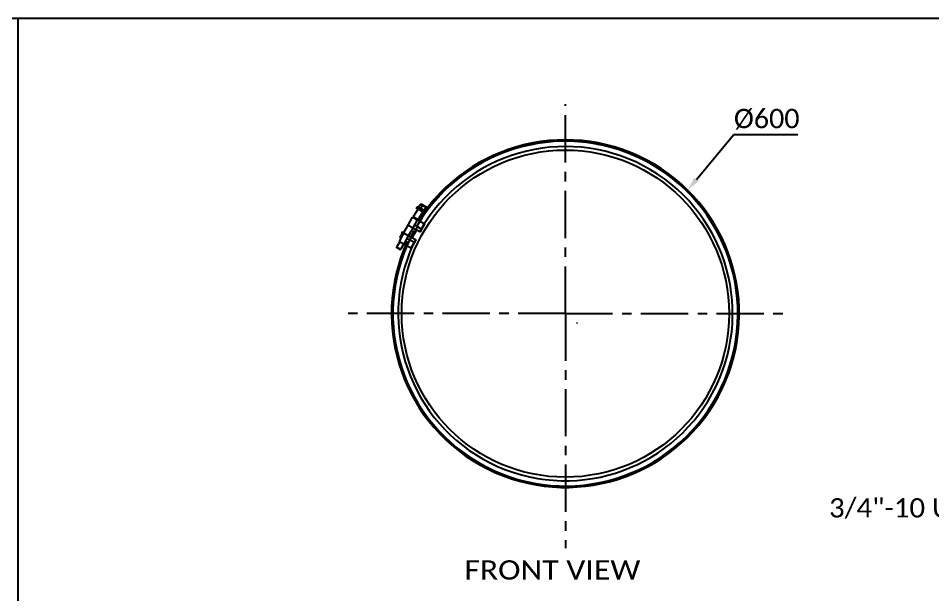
# Model space of a CAD drawing. Header units: millimetres. Extents: x 0 to 7169, y -1866 to 3918.
# Drawn here: x 3796 to 5377, y 2921 to 3918 of the extents above; entities that cross this region are included whole.
import ezdxf
from ezdxf.enums import TextEntityAlignment as Align

# ---------------------------------------------------------------- set-up
doc = ezdxf.new("R2010")
doc.units = ezdxf.units.MM
doc.header["$LTSCALE"] = 217.8
doc.header["$PDMODE"] = 3
doc.header["$PDSIZE"] = 8
doc.linetypes.add('CENTER', pattern=[0.6, 0.375, -0.075, 0.075, -0.075])
doc.layers.get('0').update_dxf_attribs({"linetype": 'CONTINUOUS'})
doc.layers.get('Defpoints').update_dxf_attribs({"linetype": 'CONTINUOUS'})
doc.layers.add('00_BUW_DATUM', color=7, linetype='CONTINUOUS')
doc.layers.add('02___PRT_ALL_AXES', color=7, linetype='CONTINUOUS')
doc.styles.get("Standard").update_dxf_attribs({"font": 'calibri.ttf'})
doc.dimstyles.new('DIMSTYLE_1', dxfattribs={"dimtxt": 33.333333, "dimasz": 23.333333, "dimexe": 1.5, "dimexo": 1, "dimtad": 1, "dimdec": 0, "dimdsep": 46, "dimtxsty": 'Standard', "dimblk": '_FILLED', "dimblk1": '_FILLED', "dimblk2": '_FILLED', "dimcen": 0.09, "dimazin": 2, "dimtp": 0.01, "dimtm": 0.01, "dimtfac": 1, "dimtdec": 0, "dimtofl": 0, "dimtmove": 0, "dimatfit": 1, "dimldrblk": '_FILLED', "dimfxl": 1, "dimtolj": 1, "dimarcsym": 0})

# ---------------------------------------------------------------- blocks, each defined once
blk = doc.blocks.new('_FILLED')
at = {"color": 0, "linetype": 'ByBlock'}
blk.add_solid([(0, 0), (-1, 0.214), (-1, -0.214)], dxfattribs=at)
blk = doc.blocks.new('*D91')
at = {"color": 0, "linetype": 'Continuous', "lineweight": -2}
for p in [(4968.7, 3639.4), (5143.6, 3716.2)]:
    blk.add_line(p, (5032.6, 3716.2), dxfattribs=at)
at = {"color": 0, "linetype": 'Continuous'}
for p, q in [((4761.9, 3390.9), (4762, 3390.9)), ((4762, 3390.8), (4762, 3391))]:
    blk.add_line(p, q, dxfattribs=at)
at = {"layer": 'Defpoints', "color": 0}
for p in [(4953.8, 3621.4), (4570.2, 3160.4)]:
    blk.add_point(p, dxfattribs=at)
at = {"color": 0, "linetype": 'ByBlock', "lineweight": -2, "xscale": 23.3333333333, "yscale": 23.3333333333, "zscale": 23.3333333333, "rotation": 230.2351468441807}
blk.add_blockref('_FILLED', (4953.8, 3621.4), dxfattribs=at)
at = {"color": 0, "insert": (5033.3, 3761.3), "char_height": 33.33, "attachment_point": 1, "line_spacing_factor": 0.9}
blk.add_mtext('\\A1;%%c600', dxfattribs=at)

msp = doc.modelspace()

# ---------------------------------------------------------------- linework, layer by layer
at = {"color": 7, "linetype": 'Continuous'}
for p, q in [((0, 3918.057), (3959.832, 3918.057)), ((3959.832, 3918.057), (7169.208, 3918.057))]:
    msp.add_line(p, q, dxfattribs=at)
at = {"color": 0, "linetype": 'Continuous'}
msp.add_line((3796.019, 1115.979), (3796.019, 3918.057), dxfattribs=at)
at = {"linetype": 'Continuous'}
for p, q in [((4484.986, 3591.4), (4484.105, 3589.946)), ((4497.199, 3582.012), (4484.105, 3589.946)), ((4484.986, 3591.4), (4498.166, 3583.414)), ((4487.201, 3592.163), (4486.269, 3590.623)), ((4487.201, 3592.163), (4499.189, 3584.899)), ((4488.054, 3591.646), (4490.638, 3595.911)), ((4490.871, 3595.974), (4490.823, 3595.961)), ((4493.123, 3596.526), (4490.871, 3595.973)), ((4491.499, 3589.559), (4494.083, 3593.824)), ((4493.123, 3596.525), (4502.867, 3590.621)), ((4497.916, 3585.671), (4500.5, 3589.936)), ((4502.867, 3590.621), (4503.014, 3590.021)), ((4470.155, 3560.138), (4477.807, 3574.19)), ((4477.807, 3574.19), (4498.946, 3562.679)), ((4487.098, 3588.133), (4478.807, 3574.449)), ((4488.287, 3568.704), (4478.807, 3574.449)), ((4480.945, 3573.153), (4480.639, 3572.648)), ((4495.324, 3583.149), (4487.033, 3569.465)), ((4470.328, 3560.455), (4462.224, 3547.081)), ((4470.155, 3560.138), (4491.294, 3548.627)), ((4478.602, 3555.538), (4486.254, 3569.59)), ((4483.654, 3552.787), (4486.205, 3557.474)), ((4487.787, 3569.007), (4487.672, 3568.818)), ((4490.794, 3548.899), (4498.445, 3562.951)), ((4491.294, 3548.627), (4498.946, 3562.679)), ((4454.852, 3532.034), (4462.503, 3546.086)), ((4459.231, 3548.894), (4458.35, 3547.44)), ((4462.027, 3545.212), (4458.35, 3547.44)), ((4459.633, 3546.663), (4458.7, 3545.124)), ((4461.166, 3543.629), (4458.7, 3545.124)), ((4459.231, 3548.894), (4474.567, 3539.602)), ((4462.503, 3546.086), (4483.643, 3534.575)), ((4463.299, 3527.435), (4470.95, 3541.486)), ((4478.596, 3555.542), (4470.45, 3542.096)), ((4483.653, 3552.788), (4480.895, 3548.236)), ((4484.748, 3552.141), (4483.924, 3552.64)), ((4455.738, 3531.552), (4450.111, 3522.266)), ((4454.852, 3532.034), (4475.991, 3520.523)), ((4462.771, 3527.722), (4456.953, 3518.12)), ((4473.45, 3534.049), (4476.002, 3538.736)), ((4475.49, 3520.796), (4483.142, 3534.848)), ((4475.991, 3520.523), (4483.643, 3534.575)), ((4450.448, 3520.892), (4450.111, 3522.266)), ((4456.953, 3518.12), (4450.111, 3522.266)), ((4455.58, 3517.783), (4450.448, 3520.892)), ((4455.58, 3517.783), (4456.953, 3518.12))]:
    msp.add_line(p, q, dxfattribs=at)
for points, knots in [([(4490.638, 3595.911), (4491.035, 3595.994), (4491.797, 3596.101), (4492.941, 3595.825), (4493.715, 3594.939), (4493.973, 3594.214), (4494.083, 3593.824)], [0, 0, 0, 0, 0.26524575, 0.49999681, 0.73475981, 1, 1, 1, 1]), ([(4494.083, 3593.824), (4494.733, 3593.771), (4496.03, 3593.578), (4497.866, 3592.828), (4499.381, 3591.548), (4500.152, 3590.488), (4500.5, 3589.936)], [0, 0, 0, 0, 0.25017087, 0.49999558, 0.74983195, 1, 1, 1, 1]), ([(4500.5, 3589.936), (4500.717, 3589.998), (4501.136, 3590.097), (4501.754, 3590.141), (4502.322, 3590.029), (4502.634, 3589.822), (4502.762, 3589.698)], [0, 0, 0, 0, 0.28387876, 0.54207968, 0.77575923, 1, 1, 1, 1])]:
    msp.add_open_spline(points, degree=3, knots=knots, dxfattribs=at)
at = {"layer": '00_BUW_DATUM', "linetype": 'Continuous'}
for p, q in [((4456.329, 3539.288), (4459.251, 3544.111)), ((4459.251, 3544.111), (4459.373, 3544.109)), ((4459.373, 3544.109), (4460.41, 3544.087)), ((4456.329, 3539.288), (4456.387, 3539.181)), ((4456.886, 3538.272), (4456.387, 3539.181)), ((4457.91, 3537.651), (4456.886, 3538.272))]:
    msp.add_line(p, q, dxfattribs=at)
msp.add_arc((4458.921, 3540.11), 2.626, 238.839378, 247.732857, dxfattribs=at)
for points in [[(4459.373, 3544.109), (4459.679, 3544.103), (4460.274, 3544.046), (4460.839, 3543.827), (4461.086, 3543.678)], [(4456.387, 3539.181), (4456.534, 3538.913), (4456.86, 3538.411), (4457.316, 3538.012), (4457.562, 3537.862)]]:
    msp.add_open_spline(points, degree=3, knots=[0, 0, 0, 0, 0.51528736, 1, 1, 1, 1], dxfattribs=at)
at = {"layer": '02___PRT_ALL_AXES', "linetype": 'CENTER'}
for q in [(4741.947, 3769.251), (4357.014, 3407.202), (4741.947, 3001.422), (5122.721, 3407.202)]:
    msp.add_line((4741.947, 3407.202), q, dxfattribs=at)
at = {"layer": '02___PRT_ALL_AXES', "linetype": 'Continuous'}
for p, q in [((4492.146, 3553.937), (4482.602, 3559.619)), ((4482.308, 3547.453), (4477.228, 3550.27)), ((4479.645, 3530.978), (4469.692, 3535.912))]:
    msp.add_line(p, q, dxfattribs=at)
msp.add_circle((4741.947, 3407.112), 283, dxfattribs=at)
for centre, radius, start, end in [((4741.947, 3407.112), 300.6, 155.345062, 147.515463), ((4741.947, 3407.112), 298.183, 153.630262, 149.230262), ((4741.947, 3407.112), 289.1, 155.47943, 147.381095), ((4784.707, 3379.745), 349.183, 150.987647, 152.743465), ((4784.707, 3379.745), 346, 150.10136, 152.751534)]:
    msp.add_arc(centre, radius, start, end, dxfattribs=at)

# ---------------------------------------------------------------- texts
at = {"color": 0, "linetype": 'Continuous', "width": 1.012804}
msp.add_text('3/4"-10 UNC/M20 ( X 12 NOS)', height=33.33333, dxfattribs=at).set_placement((5197.773, 3054.445), (5848.357, 3054.445), align=Align.FIT)
at = {"linetype": 'Continuous', "width": 1.109888}
msp.add_text('FRONT VIEW', height=33.3333, dxfattribs=at).set_placement((4567.243, 2947.03), (4871.524, 2947.03), align=Align.FIT)

# ---------------------------------------------------------------- dimensions: what is measured, and where the dimension line sits
at = {"linetype": 'Continuous'}
dim = msp.add_diameter_dim_2p(p1=(4570.155, 3160.439), p2=(4953.761, 3621.432), text='%%c<>', dimstyle='DIMSTYLE_1', override={"dimtih": 1, "dimtoh": 1, "dimpost": '<>'}, dxfattribs=at)
dim.commit()
dim.dimension.update_dxf_attribs({"geometry": '*D91', "text_midpoint": (5088.441, 3716.236), "dimtype": 163})

doc.saveas('drawing.dxf')
